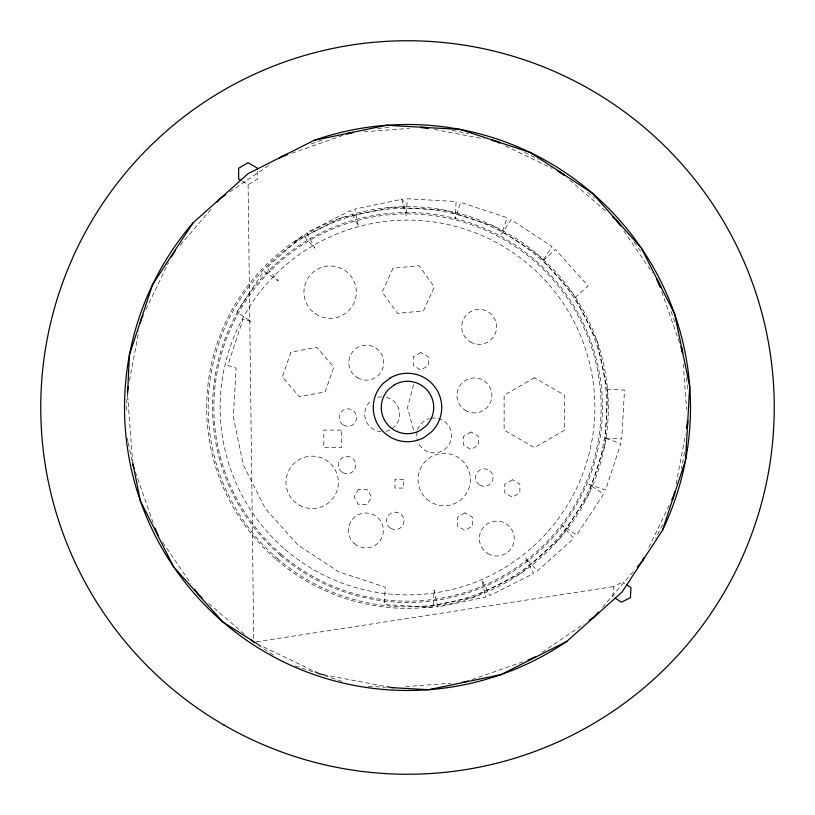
<?xml version="1.0" encoding="UTF-8"?>
<svg xmlns="http://www.w3.org/2000/svg" width="815" height="815" viewBox="0 0 815 815"><rect width="100%" height="100%" fill="white"/><g stroke="black" fill="none" stroke-linecap="round" stroke-linejoin="round"><path stroke-width="0.61" stroke-dasharray="4.08 3.06" d="M126.325 410.179L127.15 395.428M612.992 596.661L613.552 586.596L622.558 582.053L624.667 583.438M417.107 431.634L416.608 435.424A17.461 17.461 0 0 0 417.209 439.947M129.473 380.574L138.866 330.941M676.134 484.059L685.527 434.426M413.633 384.609L407.5 407.5L413.633 430.391M145.916 309.527L168.389 262.878M648.801 547.568L669.084 505.473M180.186 245.162L211.493 208.793M602.55 607.318L634.966 569.654M575.074 297.577L588.104 285.953L555.524 249.461L542.505 261.085L552.071 246.487L511.158 219.663L501.592 234.272L507.052 217.687L460.597 202.375L455.127 218.96L456.115 201.529L407.276 198.758L406.288 216.199L402.732 199.094L354.841 209.068L358.396 226.163L350.531 210.565L306.858 232.591L314.722 248.188L303.088 235.158L266.597 267.738L278.231 280.768L263.622 271.191L236.808 312.104L251.417 321.68L243.114 318.94L227.803 365.405L236.095 368.136L233.334 416.974L243.298 464.866L265.323 508.54L297.903 545.031L338.816 571.855L385.271 587.167L384.283 604.598L433.122 607.369L434.11 589.928L437.675 607.032L485.567 597.059L482.001 579.964L489.866 595.561L533.55 573.536L525.685 557.939L537.309 570.969L573.801 538.389L562.177 525.359L576.775 534.935L603.599 494.022L588.99 484.446L605.576 489.917L620.887 443.462L604.302 437.991L621.743 438.979L624.504 390.14L607.073 389.152M392.158 428.466L394.541 426.632A17.461 17.461 0 0 0 386.718 397.414L383.733 397.017M229.759 191.994L270.855 163.978M542.27 652.295L584.009 623.852M242.371 181.266L248.106 184.567L257.56 179.106L257.56 170.967M294.449 241.505L341.261 217.9L392.586 207.214L444.939 210.178L494.725 226.59L538.583 255.329L573.495 294.449L597.1 341.261L607.786 392.586L604.822 444.939L588.41 494.725L559.671 538.583L520.551 573.495L473.739 597.1L422.415 607.786M291.811 153.261L343.064 135.331M471.936 679.669L523.189 661.739M256.297 641.843L613.552 586.596M431.115 418.35L434.079 417.963A17.461 17.461 0 0 1 451.388 433.142A17.461 17.461 0 0 1 438.592 452.294A17.461 17.461 0 0 1 417.942 442.107M364.071 131.786L409.405 128.393M405.595 686.607L450.929 683.215M368.38 686.322L385.587 687.289M434.426 129.473L484.059 138.866M323.494 674.718L385.536 686.464M295.203 665.926L313.918 672.09M324.452 675.553L343.156 681.717M505.473 145.916L552.122 168.389M257.194 643.87L314.081 671.275M257.897 644.93L275.409 656.391M569.838 180.186L606.207 211.493M208.793 603.508L245.162 634.814M623.852 230.991L652.295 272.73M162.705 542.27L191.148 584.009M661.739 291.811L679.669 343.064M135.331 471.936L153.261 523.189M401.805 199.288L403.588 207.835M127.293 438.266L128.047 441.883M128.301 443.085L132.071 461.168M683.215 364.071L686.607 409.405M127.639 395.52L132.539 461.005M248.106 184.567L253.76 640.957M417.535 429.811A17.461 17.461 0 0 1 429.556 418.553M389.927 429.943A17.461 17.461 0 0 1 383.335 431.706M381.063 431.706A17.461 17.461 0 0 1 371.569 400.43M377.681 397.414A17.461 17.461 0 0 1 382.194 396.813M684.508 452.172A280.584 280.584 0 0 1 681.391 468.421M662.452 524.656A280.584 280.584 0 0 1 655.698 538.358M311.259 143.939A280.584 280.584 0 0 1 324.533 139.467M377.681 128.505A280.584 280.584 0 0 1 391.648 127.364M452.172 130.492A280.584 280.584 0 0 1 468.421 133.609M524.656 152.548A280.584 280.584 0 0 1 538.358 159.302M587.635 192.371A280.584 280.584 0 0 1 594.369 198.208M634.213 242.187A280.584 280.584 0 0 1 640.773 251.58M671.061 311.259A280.584 280.584 0 0 1 675.533 324.533M686.495 377.681A280.584 280.584 0 0 1 687.636 391.648M290.975 352.141L282.316 376.866L299.39 396.732L325.134 391.872L333.793 367.157L316.719 347.292L290.975 352.141M393.013 268.237L382.174 292.086L397.414 313.388L423.484 310.851L434.324 287.002L419.083 265.69L393.013 268.237M358.437 489.377L354.067 496.936L358.437 504.505L367.168 504.505L371.528 496.936L367.168 489.377L358.437 489.377M420.805 352.518L413.246 356.889L413.246 365.619L420.805 369.99L428.374 365.619L428.374 356.889L420.805 352.518M534.385 377.732L504.128 395.194L504.128 430.126L534.385 447.588L564.632 430.126L564.632 395.194L534.385 377.732M471.019 431.991L463.45 436.351L463.45 445.082L471.019 449.452L478.578 445.082L478.578 436.351L471.019 431.991M512.299 479.791L504.74 484.161L504.74 492.892L512.299 497.262L519.858 492.892L519.858 484.161L512.299 479.791M464.917 512.92L457.358 517.28L457.358 526.011L464.917 530.382L472.486 526.011L472.486 517.28L464.917 512.92M341.271 430.086L323.81 430.086L323.81 447.547L341.271 447.547L341.271 430.086M403.72 479.332L394.99 479.332L394.99 488.063L403.72 488.063L403.72 479.332M465.233 410.261A17.461 17.461 0 0 0 491.903 395.978A17.461 17.461 0 0 0 466.2 380.024A17.461 17.461 0 0 0 465.233 410.261M357.541 377.783A17.461 17.461 0 0 0 383.743 362.665A17.461 17.461 0 0 0 357.541 347.536A17.461 17.461 0 0 0 357.541 377.783M342.687 472.639A8.731 8.731 0 0 0 355.788 465.08A8.731 8.731 0 0 0 342.687 457.521A8.731 8.731 0 0 0 342.687 472.639M470.438 341.984A17.461 17.461 0 0 0 496.63 326.856A17.461 17.461 0 0 0 470.438 311.738A17.461 17.461 0 0 0 470.438 341.984M426.602 498.943A26.192 26.192 0 0 0 469.827 485.159A26.192 26.192 0 0 0 436.27 454.617A26.192 26.192 0 0 0 426.602 498.943M315.395 313.775A26.192 26.192 0 0 0 356.267 294.083A26.192 26.192 0 0 0 318.777 268.522A26.192 26.192 0 0 0 315.395 313.775M299.074 505.045A26.192 26.192 0 0 0 338.368 482.358A26.192 26.192 0 0 0 299.074 459.67A26.192 26.192 0 0 0 299.074 505.045M343.492 425.104A8.731 8.731 0 0 0 356.593 417.545A8.731 8.731 0 0 0 343.492 409.976A8.731 8.731 0 0 0 343.492 425.104M479.943 485.159A8.731 8.731 0 0 0 493.044 477.59A8.731 8.731 0 0 0 479.943 470.031A8.731 8.731 0 0 0 479.943 485.159M390.894 528.446A8.731 8.731 0 0 0 403.995 520.887A8.731 8.731 0 0 0 390.894 513.318A8.731 8.731 0 0 0 390.894 528.446M488.042 553.67A17.461 17.461 0 0 0 514.234 538.552A17.461 17.461 0 0 0 488.042 523.424A17.461 17.461 0 0 0 488.042 553.67M354.464 543.697A17.461 17.461 0 0 0 383.03 533.723A17.461 17.461 0 0 0 360.108 513.98A17.461 17.461 0 0 0 354.464 543.697M276.417 559.671A200.836 200.836 0 0 0 604.822 444.939A200.836 200.836 0 0 0 341.261 217.9A200.836 200.836 0 0 0 276.417 559.671M285.199 549.473A187.389 187.389 0 0 0 591.598 442.423A187.389 187.389 0 0 0 345.703 230.604A187.389 187.389 0 0 0 285.199 549.473M277.416 558.509A199.308 199.308 0 0 0 603.314 444.654A199.308 199.308 0 0 0 341.77 219.347A199.308 199.308 0 0 0 277.416 558.509M280.268 555.198A194.938 194.938 0 0 0 599.025 443.839A194.938 194.938 0 0 0 343.207 223.473A194.938 194.938 0 0 0 280.268 555.198M281.114 554.21A193.644 193.644 0 0 0 597.752 443.594A193.644 193.644 0 0 0 343.635 224.696A193.644 193.644 0 0 0 281.114 554.21"/><path stroke-width="1.22" d="M127.548 394.256L129.432 354.861L152.537 284.68L193.012 222.872L248.106 173.656L314.06 140.363L386.381 125.286L460.139 129.432L530.32 152.537L592.128 193.012L641.344 248.106L674.637 314.06L689.714 386.381L685.568 460.139L662.463 530.32L621.988 592.128L566.894 641.344L500.94 674.637L428.619 689.714L391.74 687.636L386.779 686.699M127.364 391.74L128.301 386.779M140.282 323.494L140.985 319.765L143.175 315.222M674.718 491.506L674.015 495.235L671.825 499.778M686.699 428.221L687.452 420.744M171.13 257.194L175.245 250.908M637.371 566.863L642.23 561.219L643.87 557.806M217.259 202.089L220.559 198.269L225.663 194.785M598.495 612.024L594.441 616.731L589.225 620.286M279.025 158.416L281.083 157.01A280.584 280.584 0 0 1 286.717 154.249M536.005 656.564L527.957 660.079M281.083 157.01L287.043 154.921M346.64 134.078L352.742 132.641M468.36 680.922L462.258 682.359M420.744 127.548L428.221 128.301M391.74 687.636L394.256 687.452M491.506 140.282L495.235 140.985L499.778 143.175M323.494 674.718L319.765 674.015L315.222 671.825M557.806 171.13L564.092 175.245M132.641 462.258L140.363 500.94L173.656 566.894L222.872 621.988L257.194 643.87M240.68 180.288L238.652 179.106L238.652 168.196L248.106 162.735L257.56 168.196L257.56 168.878M626.776 584.813L630.993 587.584L630.423 597.65L621.427 602.193L615.244 598.149M612.911 217.259L616.731 220.559L620.286 225.775M202.089 597.741L198.269 594.441L194.714 589.225M250.908 639.755L253.781 642.23M656.564 278.995L660.079 287.043M158.436 536.005L154.921 527.957M680.922 346.64L682.359 352.742M132.825 464.784L134.078 468.36M314.06 140.363A283.009 283.009 0 0 1 662.463 530.32M566.894 641.344A283.009 283.009 0 0 1 193.012 222.872M687.768 420.754A280.584 280.584 0 0 1 687.31 428.272M675.166 491.649A280.584 280.584 0 0 1 672.406 499.982M644.268 558.061A280.584 280.584 0 0 1 642.23 561.219M346.538 133.619A280.584 280.584 0 0 1 352.681 132.325M420.754 127.232A280.584 280.584 0 0 1 428.272 127.69M491.649 139.834A280.584 280.584 0 0 1 499.982 142.594M558.061 170.732A280.584 280.584 0 0 1 564.357 174.858M613.359 216.841A280.584 280.584 0 0 1 620.867 225.286M656.849 278.852A280.584 280.584 0 0 1 660.751 286.717M681.381 346.538A280.584 280.584 0 0 1 682.675 352.681M390.395 377.875L383.305 383.305A34.21 34.21 0 0 0 424.605 437.125L431.695 431.695A34.21 34.21 0 0 0 390.395 377.875M394.399 384.812L388.979 388.979A26.192 26.192 0 0 0 420.601 430.188L426.021 426.021A26.192 26.192 0 0 0 394.399 384.812M224.125 725.116A366.75 366.75 0 0 0 774.25 407.5A366.75 366.75 0 0 0 224.125 89.884A366.75 366.75 0 0 0 224.125 725.116"/></g></svg>
